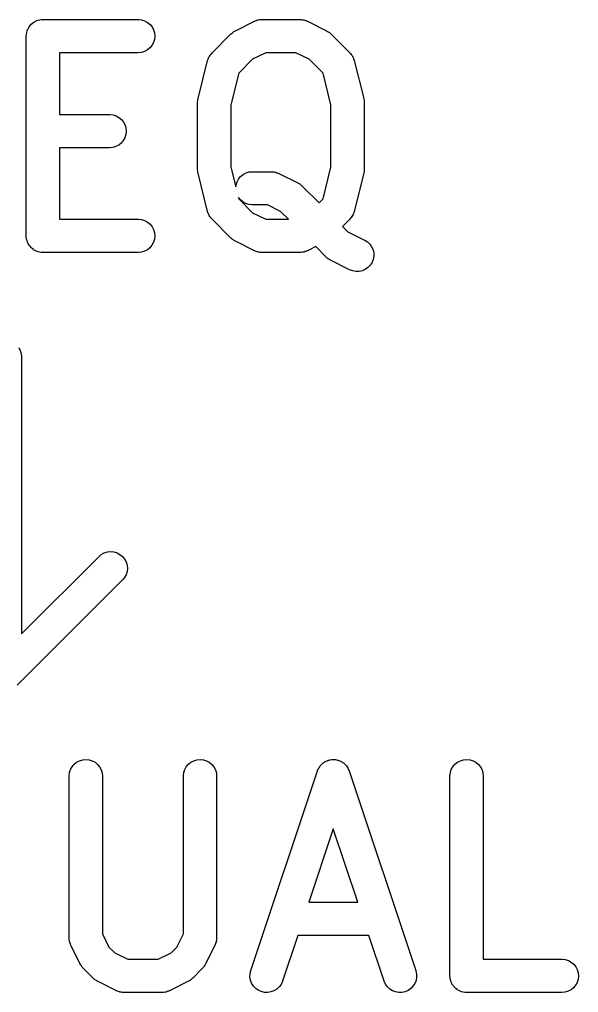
# Model space of a CAD drawing. Extents: x 1.2 to 20.5, y -8.3 to 2.7.
# Drawn here: x 17.759 to 18.089, y -6.001 to -5.425 of the extents above; entities that cross this region are included whole.
import ezdxf

# ---------------------------------------------------------------- set-up
doc = ezdxf.new("R2010")
doc.units = 0
doc.header["$MEASUREMENT"] = 0
doc.layers.add('BLACK', color=7, linetype='CONTINUOUS')

msp = doc.modelspace()

# ---------------------------------------------------------------- linework, layer by layer
at = {"layer": 'BLACK', "linetype": 'CONTINUOUS'}
for p, q in [((17.7635, -5.43144), (17.7639, -5.43063)), ((17.7639, -5.43063), (17.7643, -5.42982)), ((17.7643, -5.42982), (17.7644, -5.42979)), ((17.7644, -5.42976), (17.765, -5.42905)), ((17.7644, -5.42979), (17.7644, -5.42976)), ((17.765, -5.42905), (17.7656, -5.42834)), ((17.7656, -5.42829), (17.7663, -5.42771)), ((17.7656, -5.42831), (17.7656, -5.42829)), ((17.7656, -5.42834), (17.7656, -5.42831)), ((17.7663, -5.42771), (17.7671, -5.42712)), ((17.7671, -5.42708), (17.7679, -5.42666)), ((17.7671, -5.42711), (17.7671, -5.42708)), ((17.7671, -5.42712), (17.7671, -5.42711)), ((17.7679, -5.42666), (17.7687, -5.42622)), ((17.7687, -5.42622), (17.7688, -5.42621)), ((17.7688, -5.42619), (17.7697, -5.42593)), ((17.7688, -5.42621), (17.7688, -5.42619)), ((17.7697, -5.42593), (17.7706, -5.42567)), ((17.7706, -5.42566), (17.7707, -5.42565)), ((17.7706, -5.42567), (17.7706, -5.42566)), ((17.7707, -5.42565), (17.7716, -5.42557)), ((17.7716, -5.42557), (17.7725, -5.42548)), ((17.7725, -5.42548), (17.8287, -5.42548)), ((17.8287, -5.42548), (17.8289, -5.42548)), ((17.8289, -5.42548), (17.8308, -5.42569)), ((17.8308, -5.42569), (17.8326, -5.42627)), ((17.8326, -5.42627), (17.8343, -5.4272)), ((17.8343, -5.4272), (17.8358, -5.42843)), ((17.8358, -5.42843), (17.837, -5.42993)), ((17.837, -5.42993), (17.8379, -5.43163)), ((17.8862, -5.43214), (17.8975, -5.42652)), ((17.8975, -5.42652), (17.8976, -5.42646)), ((17.8976, -5.42646), (17.8978, -5.42636)), ((17.8978, -5.42636), (17.8981, -5.42622)), ((17.8981, -5.42622), (17.8987, -5.42603)), ((17.8987, -5.42603), (17.8994, -5.42579)), ((17.8994, -5.42579), (17.8997, -5.42575)), ((17.8997, -5.42575), (17.8999, -5.42567)), ((17.8999, -5.42567), (17.9006, -5.4256)), ((17.9006, -5.4256), (17.9013, -5.42549)), ((17.9013, -5.42549), (17.9016, -5.42551)), ((17.9016, -5.42551), (17.9019, -5.42548)), ((17.9019, -5.42548), (17.9244, -5.42548)), ((17.9244, -5.42548), (17.9245, -5.42548)), ((17.9245, -5.42548), (17.9248, -5.42551)), ((17.9248, -5.42551), (17.9251, -5.4255)), ((17.9251, -5.4255), (17.9257, -5.42562)), ((17.9257, -5.42562), (17.9264, -5.42569)), ((17.9264, -5.42569), (17.9267, -5.42578)), ((17.9267, -5.42578), (17.927, -5.42583)), ((17.927, -5.42583), (17.9276, -5.42607)), ((17.9276, -5.42607), (17.9282, -5.42627)), ((17.9282, -5.42627), (17.9285, -5.42641)), ((17.9285, -5.42641), (17.9288, -5.42652)), ((17.9288, -5.42652), (17.94, -5.43214)), ((17.7627, -5.43518), (17.7628, -5.43426)), ((17.7627, -5.43525), (17.7627, -5.43518)), ((17.7627, -5.43532), (17.7627, -5.43525)), ((17.7627, -5.43525), (17.7627, -5.43525)), ((17.7627, -5.43525), (17.7627, -5.43525)), ((17.7627, -5.55343), (17.7627, -5.43532)), ((17.7628, -5.43426), (17.7629, -5.43334)), ((17.7629, -5.43327), (17.7632, -5.43239)), ((17.7629, -5.43331), (17.7629, -5.43327)), ((17.7629, -5.43334), (17.7629, -5.43331)), ((17.7632, -5.43239), (17.7634, -5.43151)), ((17.7634, -5.43148), (17.7635, -5.43144)), ((17.7634, -5.43151), (17.7634, -5.43148)), ((17.8379, -5.43163), (17.8384, -5.43348)), ((17.8384, -5.43348), (17.8386, -5.43539)), ((17.8386, -5.43539), (17.8384, -5.4373)), ((17.8724, -5.44523), (17.8836, -5.43399)), ((17.8836, -5.43399), (17.8837, -5.43389)), ((17.8837, -5.43389), (17.8842, -5.43354)), ((17.8842, -5.43354), (17.8846, -5.43316)), ((17.8846, -5.43316), (17.8849, -5.43295)), ((17.8849, -5.43295), (17.8852, -5.43269)), ((17.8852, -5.43269), (17.8857, -5.43244)), ((17.8857, -5.43244), (17.8862, -5.43214)), ((17.94, -5.43214), (17.9401, -5.4322)), ((17.9401, -5.4322), (17.9406, -5.4325)), ((17.9406, -5.4325), (17.9411, -5.43277)), ((17.9411, -5.43277), (17.9414, -5.43303)), ((17.9414, -5.43303), (17.9417, -5.43325)), ((17.9417, -5.43325), (17.9421, -5.43363)), ((17.9421, -5.43363), (17.9426, -5.43399)), ((17.9426, -5.43399), (17.9538, -5.44523)), ((17.8369, -5.44082), (17.8357, -5.4423)), ((17.8378, -5.43913), (17.8369, -5.44082)), ((17.8384, -5.4373), (17.8378, -5.43913)), ((17.8287, -5.44516), (17.7823, -5.44516)), ((17.7823, -5.44516), (17.7823, -5.48172)), ((17.8307, -5.44498), (17.8287, -5.44516)), ((17.8325, -5.44442), (17.8307, -5.44498)), ((17.8342, -5.44352), (17.8325, -5.44442)), ((17.8357, -5.4423), (17.8342, -5.44352)), ((17.8704, -5.44815), (17.8705, -5.44787)), ((17.8705, -5.44787), (17.8709, -5.44731)), ((17.8709, -5.44731), (17.8712, -5.44672)), ((17.8712, -5.44672), (17.8714, -5.44649)), ((17.8714, -5.44649), (17.8715, -5.44624)), ((17.8715, -5.44624), (17.872, -5.44575)), ((17.872, -5.44575), (17.8724, -5.44523)), ((17.9042, -5.44516), (17.8964, -5.44903)), ((17.922, -5.44516), (17.9042, -5.44516)), ((17.9298, -5.44903), (17.922, -5.44516)), ((17.9538, -5.44523), (17.9539, -5.44533)), ((17.9539, -5.44533), (17.9543, -5.44585)), ((17.9543, -5.44585), (17.9548, -5.44635)), ((17.9548, -5.44635), (17.9549, -5.4466)), ((17.9549, -5.4466), (17.9551, -5.44683)), ((17.9551, -5.44683), (17.9554, -5.44742)), ((17.9554, -5.44742), (17.9558, -5.448)), ((17.8642, -5.4723), (17.8698, -5.44981)), ((17.8698, -5.44967), (17.8701, -5.44905)), ((17.8698, -5.44981), (17.8698, -5.44967)), ((17.8701, -5.44905), (17.8703, -5.44841)), ((17.8703, -5.44841), (17.8704, -5.44815)), ((17.8964, -5.44903), (17.8882, -5.45723)), ((17.938, -5.45723), (17.9298, -5.44903)), ((17.9558, -5.448), (17.9559, -5.44828)), ((17.9559, -5.44828), (17.956, -5.44854)), ((17.956, -5.44854), (17.9562, -5.44918)), ((17.9562, -5.44918), (17.9564, -5.44981)), ((17.9564, -5.44981), (17.962, -5.4723)), ((17.8882, -5.45723), (17.8836, -5.4759)), ((17.9426, -5.4759), (17.938, -5.45723)), ((17.8639, -5.4742), (17.864, -5.47343)), ((17.8639, -5.47438), (17.8639, -5.4742)), ((17.8639, -5.47455), (17.8639, -5.47438)), ((17.8639, -5.47469), (17.8639, -5.47455)), ((17.8639, -5.51406), (17.8639, -5.47469)), ((17.864, -5.47343), (17.8641, -5.47264)), ((17.8641, -5.47264), (17.8642, -5.47248)), ((17.8642, -5.47248), (17.8642, -5.4723)), ((17.8836, -5.4759), (17.8836, -5.51285)), ((17.9426, -5.51285), (17.9426, -5.4759)), ((17.962, -5.4723), (17.9621, -5.47244)), ((17.9621, -5.47244), (17.9621, -5.47261)), ((17.9621, -5.47261), (17.9621, -5.47278)), ((17.9621, -5.47278), (17.9622, -5.47356)), ((17.9622, -5.47356), (17.9623, -5.47434)), ((17.9623, -5.47434), (17.9623, -5.47452)), ((17.9623, -5.47452), (17.9623, -5.47469)), ((17.9623, -5.47469), (17.9623, -5.51406)), ((17.7823, -5.48172), (17.8119, -5.48172)), ((17.8119, -5.48172), (17.812, -5.48172)), ((17.812, -5.48172), (17.8139, -5.48194)), ((17.8139, -5.48194), (17.8157, -5.48252)), ((17.8157, -5.48252), (17.8174, -5.48344)), ((17.8174, -5.48344), (17.8189, -5.48468)), ((17.8189, -5.48468), (17.8201, -5.48617)), ((17.8201, -5.48617), (17.821, -5.48788)), ((17.821, -5.48788), (17.8215, -5.48972)), ((17.8215, -5.49354), (17.8209, -5.49538)), ((17.8215, -5.48972), (17.8217, -5.49163)), ((17.8217, -5.49163), (17.8215, -5.49354)), ((17.8173, -5.49976), (17.8156, -5.50066)), ((17.8188, -5.49855), (17.8173, -5.49976)), ((17.82, -5.49707), (17.8188, -5.49855)), ((17.8209, -5.49538), (17.82, -5.49707)), ((17.8119, -5.50141), (17.7823, -5.50141)), ((17.7823, -5.50141), (17.7823, -5.54359)), ((17.8138, -5.50122), (17.8119, -5.50141)), ((17.8156, -5.50066), (17.8138, -5.50122)), ((17.8639, -5.51424), (17.8639, -5.51406)), ((17.8639, -5.51441), (17.8639, -5.51424)), ((17.864, -5.51519), (17.8639, -5.51441)), ((17.8641, -5.51597), (17.864, -5.51519)), ((17.8641, -5.51614), (17.8641, -5.51597)), ((17.8642, -5.51631), (17.8641, -5.51614)), ((17.8642, -5.51645), (17.8642, -5.51631)), ((17.8698, -5.53895), (17.8642, -5.51645)), ((17.8836, -5.51285), (17.8865, -5.52444)), ((17.8908, -5.51711), (17.8925, -5.51621)), ((17.8925, -5.51621), (17.8943, -5.51565)), ((17.8943, -5.51565), (17.8962, -5.51547)), ((17.8962, -5.51547), (17.9075, -5.51547)), ((17.9075, -5.51547), (17.9076, -5.51547)), ((17.9076, -5.51547), (17.9079, -5.5155)), ((17.9079, -5.5155), (17.9082, -5.51549)), ((17.9082, -5.51549), (17.9089, -5.51561)), ((17.9089, -5.51561), (17.9095, -5.51568)), ((17.9095, -5.51568), (17.9098, -5.51577)), ((17.9098, -5.51577), (17.9101, -5.51582)), ((17.9101, -5.51582), (17.9107, -5.51606)), ((17.9107, -5.51606), (17.9114, -5.51626)), ((17.9114, -5.51626), (17.9116, -5.5164)), ((17.9116, -5.5164), (17.9119, -5.51651)), ((17.9119, -5.51651), (17.9231, -5.52213)), ((17.938, -5.53153), (17.9426, -5.51285)), ((17.962, -5.51645), (17.9564, -5.53895)), ((17.9621, -5.51611), (17.962, -5.51627)), ((17.962, -5.51627), (17.962, -5.51645)), ((17.9622, -5.51533), (17.9621, -5.51611)), ((17.9623, -5.51455), (17.9622, -5.51533)), ((17.9623, -5.51406), (17.9623, -5.5142)), ((17.9623, -5.5142), (17.9623, -5.51437)), ((17.9623, -5.51437), (17.9623, -5.51455)), ((17.8866, -5.52333), (17.8872, -5.5215)), ((17.8872, -5.5215), (17.8881, -5.51981)), ((17.8881, -5.51981), (17.8893, -5.51833)), ((17.8893, -5.51833), (17.8908, -5.51711)), ((17.9231, -5.52213), (17.9233, -5.52219)), ((17.9233, -5.52219), (17.9237, -5.52249)), ((17.9237, -5.52249), (17.9242, -5.52275)), ((17.9242, -5.52275), (17.9245, -5.52301)), ((17.8865, -5.52444), (17.8866, -5.52333)), ((17.9245, -5.52301), (17.9249, -5.52324)), ((17.9249, -5.52324), (17.9253, -5.52362)), ((17.9253, -5.52362), (17.9257, -5.52397)), ((17.9257, -5.52397), (17.9356, -5.53389)), ((17.8892, -5.5322), (17.8881, -5.53078)), ((17.8881, -5.53078), (17.8882, -5.53153)), ((17.8882, -5.53153), (17.8964, -5.53972)), ((17.8907, -5.53343), (17.8892, -5.5322)), ((17.8924, -5.53436), (17.8907, -5.53343)), ((17.9356, -5.53389), (17.938, -5.53153)), ((17.87, -5.53957), (17.8698, -5.53895)), ((17.8702, -5.54021), (17.87, -5.53957)), ((17.8942, -5.53494), (17.8924, -5.53436)), ((17.8961, -5.53515), (17.8942, -5.53494)), ((17.8962, -5.53515), (17.8961, -5.53515)), ((17.9052, -5.53515), (17.8962, -5.53515)), ((17.8964, -5.53972), (17.9042, -5.54359)), ((17.9129, -5.53902), (17.9052, -5.53515)), ((17.9175, -5.54359), (17.9129, -5.53902)), ((17.9561, -5.5397), (17.9559, -5.54034)), ((17.9564, -5.53908), (17.9561, -5.5397)), ((17.9564, -5.53895), (17.9564, -5.53908)), ((17.7823, -5.54359), (17.8287, -5.54359)), ((17.8287, -5.54359), (17.8289, -5.54359)), ((17.8289, -5.54359), (17.8308, -5.5438)), ((17.8308, -5.5438), (17.8326, -5.54438)), ((17.8326, -5.54438), (17.8343, -5.54531)), ((17.8343, -5.54531), (17.8358, -5.54654)), ((17.8704, -5.54048), (17.8702, -5.54021)), ((17.8705, -5.54075), (17.8704, -5.54048)), ((17.8708, -5.54133), (17.8705, -5.54075)), ((17.8711, -5.54192), (17.8708, -5.54133)), ((17.8713, -5.54215), (17.8711, -5.54192)), ((17.8714, -5.5424), (17.8713, -5.54215)), ((17.8719, -5.5429), (17.8714, -5.5424)), ((17.8723, -5.54342), (17.8719, -5.5429)), ((17.8724, -5.54352), (17.8723, -5.54342)), ((17.8836, -5.55477), (17.8724, -5.54352)), ((17.9042, -5.54359), (17.9175, -5.54359)), ((17.9538, -5.54352), (17.9495, -5.54781)), ((17.9542, -5.543), (17.9538, -5.54352)), ((17.9547, -5.54251), (17.9542, -5.543)), ((17.9548, -5.54226), (17.9547, -5.54251)), ((17.955, -5.54203), (17.9548, -5.54226)), ((17.9553, -5.54145), (17.955, -5.54203)), ((17.9557, -5.54088), (17.9553, -5.54145)), ((17.9558, -5.5406), (17.9557, -5.54088)), ((17.9559, -5.54034), (17.9558, -5.5406)), ((17.8358, -5.54654), (17.837, -5.54804)), ((17.837, -5.54804), (17.8379, -5.54974)), ((17.8379, -5.54974), (17.8384, -5.55159)), ((17.9495, -5.54781), (17.9527, -5.55097)), ((17.9527, -5.55097), (17.9625, -5.55588)), ((17.7627, -5.55435), (17.7627, -5.55343)), ((17.7628, -5.55528), (17.7627, -5.55435)), ((17.7628, -5.55531), (17.7628, -5.55528)), ((17.7628, -5.55534), (17.7628, -5.55531)), ((17.7631, -5.55623), (17.7628, -5.55534)), ((17.7634, -5.55712), (17.7631, -5.55623)), ((17.7634, -5.55715), (17.7634, -5.55712)), ((17.7634, -5.55718), (17.7634, -5.55715)), ((17.7638, -5.558), (17.7634, -5.55718)), ((17.8378, -5.55724), (17.8369, -5.55893)), ((17.8384, -5.55541), (17.8378, -5.55724)), ((17.8384, -5.55159), (17.8386, -5.5535)), ((17.8386, -5.5535), (17.8384, -5.55541)), ((17.8841, -5.55512), (17.8836, -5.55477)), ((17.8845, -5.5555), (17.8841, -5.55512)), ((17.8848, -5.55573), (17.8845, -5.5555)), ((17.8851, -5.55599), (17.8848, -5.55573)), ((17.8856, -5.55625), (17.8851, -5.55599)), ((17.8861, -5.55655), (17.8856, -5.55625)), ((17.8862, -5.55661), (17.8861, -5.55655)), ((17.8975, -5.56223), (17.8862, -5.55661)), ((17.9625, -5.55588), (17.9626, -5.55594)), ((17.9626, -5.55594), (17.9642, -5.55698)), ((17.9642, -5.55698), (17.9656, -5.55832)), ((17.7643, -5.55882), (17.7638, -5.558)), ((17.7643, -5.55885), (17.7643, -5.55882)), ((17.7643, -5.55888), (17.7643, -5.55885)), ((17.7649, -5.5596), (17.7643, -5.55888)), ((17.7655, -5.56032), (17.7649, -5.5596)), ((17.7655, -5.56034), (17.7655, -5.56032)), ((17.7655, -5.56037), (17.7655, -5.56034)), ((17.7662, -5.56096), (17.7655, -5.56037)), ((17.7669, -5.56155), (17.7662, -5.56096)), ((17.767, -5.56157), (17.7669, -5.56155)), ((17.767, -5.56159), (17.767, -5.56157)), ((17.7678, -5.56203), (17.767, -5.56159)), ((17.7686, -5.56248), (17.7678, -5.56203)), ((17.7687, -5.56249), (17.7686, -5.56248)), ((17.7687, -5.5625), (17.7687, -5.56249)), ((17.7696, -5.56278), (17.7687, -5.5625)), ((17.7705, -5.56306), (17.7696, -5.56278)), ((17.8325, -5.56253), (17.8307, -5.56309)), ((17.8342, -5.56163), (17.8325, -5.56253)), ((17.8357, -5.56041), (17.8342, -5.56163)), ((17.8369, -5.55893), (17.8357, -5.56041)), ((17.8977, -5.56234), (17.8975, -5.56223)), ((17.898, -5.56248), (17.8977, -5.56234)), ((17.8986, -5.56268), (17.898, -5.56248)), ((17.8992, -5.56292), (17.8986, -5.56268)), ((17.8995, -5.56297), (17.8992, -5.56292)), ((17.8998, -5.56306), (17.8995, -5.56297)), ((17.9265, -5.563), (17.9263, -5.56309)), ((17.9268, -5.56296), (17.9265, -5.563)), ((17.9275, -5.56273), (17.9268, -5.56296)), ((17.9281, -5.56253), (17.9275, -5.56273)), ((17.9284, -5.56239), (17.9281, -5.56253)), ((17.9286, -5.56229), (17.9284, -5.56239)), ((17.9288, -5.56223), (17.9286, -5.56229)), ((17.9337, -5.55978), (17.9288, -5.56223)), ((17.9399, -5.56601), (17.9337, -5.55978)), ((17.9656, -5.55832), (17.9667, -5.5599)), ((17.9667, -5.5599), (17.9675, -5.56166)), ((17.9675, -5.56166), (17.9679, -5.56354)), ((17.7705, -5.56307), (17.7705, -5.56306)), ((17.7705, -5.56306), (17.7705, -5.56306)), ((17.7714, -5.56317), (17.7705, -5.56307)), ((17.7724, -5.56327), (17.7714, -5.56317)), ((17.7725, -5.56327), (17.7724, -5.56327)), ((17.7724, -5.56327), (17.7724, -5.56327)), ((17.7724, -5.56327), (17.7724, -5.56327)), ((17.7724, -5.56327), (17.7724, -5.56327)), ((17.8287, -5.56327), (17.7725, -5.56327)), ((17.8307, -5.56309), (17.8287, -5.56327)), ((17.9005, -5.56313), (17.8998, -5.56306)), ((17.9011, -5.56325), (17.9005, -5.56313)), ((17.9014, -5.56324), (17.9011, -5.56325)), ((17.9017, -5.56327), (17.9014, -5.56324)), ((17.9019, -5.56327), (17.9017, -5.56327)), ((17.9244, -5.56327), (17.9019, -5.56327)), ((17.9246, -5.56325), (17.9244, -5.56327)), ((17.9249, -5.56326), (17.9246, -5.56325)), ((17.9256, -5.56315), (17.9249, -5.56326)), ((17.9263, -5.56309), (17.9256, -5.56315)), ((17.9403, -5.56637), (17.9399, -5.56601)), ((17.9407, -5.56675), (17.9403, -5.56637)), ((17.9411, -5.56697), (17.9407, -5.56675)), ((17.9414, -5.56723), (17.9411, -5.56697)), ((17.9419, -5.5675), (17.9414, -5.56723)), ((17.9423, -5.5678), (17.9419, -5.5675)), ((17.9424, -5.56786), (17.9423, -5.5678)), ((17.9537, -5.57348), (17.9424, -5.56786)), ((17.9676, -5.56735), (17.9669, -5.56914)), ((17.9679, -5.56546), (17.9676, -5.56735)), ((17.9679, -5.56354), (17.9679, -5.56546)), ((17.9555, -5.57417), (17.9537, -5.57348)), ((17.9574, -5.5745), (17.9555, -5.57417)), ((17.9593, -5.57445), (17.9574, -5.5745)), ((17.9612, -5.57403), (17.9593, -5.57445)), ((17.9629, -5.57325), (17.9612, -5.57403)), ((17.9645, -5.57215), (17.9629, -5.57325)), ((17.9658, -5.57076), (17.9645, -5.57215)), ((17.9669, -5.56914), (17.9658, -5.57076)), ((17.7582, -5.61951), (17.7591, -5.62122)), ((17.7591, -5.62122), (17.7597, -5.62307)), ((17.7597, -5.62307), (17.7598, -5.62452)), ((17.7598, -5.62452), (17.7598, -5.78874)), ((17.807, -5.74178), (17.8087, -5.74086)), ((17.8087, -5.74086), (17.8106, -5.7403)), ((17.8106, -5.7403), (17.8125, -5.74011)), ((17.8125, -5.74011), (17.8144, -5.7403)), ((17.8144, -5.7403), (17.8163, -5.74086)), ((17.8163, -5.74086), (17.818, -5.74178)), ((17.7598, -5.78874), (17.8059, -5.7427)), ((17.8059, -5.7427), (17.807, -5.74178)), ((17.818, -5.74178), (17.8195, -5.74301)), ((17.8195, -5.74301), (17.8207, -5.74451)), ((17.8207, -5.74451), (17.8216, -5.74622)), ((17.8216, -5.74622), (17.8222, -5.74807)), ((17.8222, -5.75193), (17.8216, -5.75378)), ((17.8222, -5.74807), (17.8224, -5.75)), ((17.8224, -5.75), (17.8222, -5.75193)), ((17.8198, -5.75662), (17.7573, -5.81912)), ((17.8207, -5.75549), (17.8198, -5.75662)), ((17.8216, -5.75378), (17.8207, -5.75549)), ((17.7888, -5.86894), (17.7897, -5.86726)), ((17.7897, -5.86726), (17.7909, -5.86579)), ((17.7909, -5.86579), (17.7924, -5.86458)), ((17.7924, -5.86458), (17.7941, -5.86369)), ((17.7941, -5.86369), (17.796, -5.86315)), ((17.796, -5.86315), (17.7979, -5.86298)), ((17.7979, -5.86298), (17.7998, -5.86318)), ((17.7998, -5.86318), (17.8016, -5.86375)), ((17.8016, -5.86375), (17.8033, -5.86466)), ((17.8033, -5.86466), (17.8048, -5.86589)), ((17.8048, -5.86589), (17.806, -5.86737)), ((17.806, -5.86737), (17.8069, -5.86907)), ((17.8563, -5.86894), (17.8572, -5.86726)), ((17.8572, -5.86726), (17.8584, -5.86579)), ((17.8584, -5.86579), (17.8599, -5.86458)), ((17.8599, -5.86458), (17.8616, -5.86369)), ((17.8616, -5.86369), (17.8635, -5.86315)), ((17.8635, -5.86315), (17.8654, -5.86298)), ((17.8654, -5.86298), (17.8673, -5.86318)), ((17.8673, -5.86318), (17.8691, -5.86375)), ((17.8691, -5.86375), (17.8708, -5.86466)), ((17.8708, -5.86466), (17.8723, -5.86589)), ((17.8723, -5.86589), (17.8735, -5.86737)), ((17.8735, -5.86737), (17.8744, -5.86907)), ((17.9354, -5.86809), (17.9356, -5.86783)), ((17.9356, -5.86783), (17.936, -5.86728)), ((17.936, -5.86728), (17.9363, -5.86671)), ((17.9363, -5.86671), (17.9365, -5.86651)), ((17.9365, -5.86651), (17.9367, -5.86628)), ((17.9367, -5.86628), (17.9372, -5.86582)), ((17.9372, -5.86582), (17.9377, -5.86533)), ((17.9377, -5.86533), (17.9379, -5.86517)), ((17.9379, -5.86517), (17.9381, -5.86498)), ((17.9381, -5.86498), (17.9387, -5.86462)), ((17.9387, -5.86462), (17.9392, -5.86423)), ((17.9392, -5.86423), (17.9395, -5.86412)), ((17.9395, -5.86412), (17.9397, -5.86397)), ((17.9397, -5.86397), (17.9404, -5.86373)), ((17.9404, -5.86373), (17.941, -5.86346)), ((17.941, -5.86346), (17.9413, -5.8634)), ((17.9413, -5.8634), (17.9415, -5.8633)), ((17.9415, -5.8633), (17.9422, -5.86319)), ((17.9422, -5.86319), (17.9429, -5.86305)), ((17.9429, -5.86305), (17.9431, -5.86304)), ((17.9431, -5.86304), (17.9434, -5.863)), ((17.9434, -5.863), (17.9441, -5.86302)), ((17.9441, -5.86302), (17.9448, -5.86301)), ((17.9448, -5.86301), (17.9451, -5.86306)), ((17.9451, -5.86306), (17.9453, -5.86307)), ((17.9453, -5.86307), (17.946, -5.86322)), ((17.946, -5.86322), (17.9467, -5.86334)), ((17.9467, -5.86334), (17.9469, -5.86344)), ((17.9469, -5.86344), (17.9472, -5.86351)), ((17.9472, -5.86351), (17.9478, -5.86379)), ((17.9478, -5.86379), (17.9485, -5.86403)), ((17.9485, -5.86403), (17.9487, -5.86418)), ((17.9487, -5.86418), (17.949, -5.8643)), ((17.949, -5.8643), (17.9495, -5.8647)), ((17.9495, -5.8647), (17.9501, -5.86506)), ((17.9501, -5.86506), (17.9503, -5.86525)), ((17.9503, -5.86525), (17.9505, -5.86542)), ((17.9505, -5.86542), (17.951, -5.86592)), ((17.951, -5.86592), (17.9515, -5.86638)), ((17.9515, -5.86638), (17.9516, -5.86661)), ((17.9516, -5.86661), (17.9518, -5.86682)), ((17.9518, -5.86682), (17.9522, -5.8674)), ((17.9522, -5.8674), (17.9526, -5.86795)), ((17.9526, -5.86795), (17.9527, -5.86821)), ((18.0137, -5.86894), (18.0147, -5.86726)), ((18.0147, -5.86726), (18.0159, -5.86579)), ((18.0159, -5.86579), (18.0174, -5.86458)), ((18.0174, -5.86458), (18.0191, -5.86369)), ((18.0191, -5.86369), (18.0209, -5.86315)), ((18.0209, -5.86315), (18.0228, -5.86298)), ((18.0228, -5.86298), (18.0248, -5.86318)), ((18.0248, -5.86318), (18.0266, -5.86375)), ((18.0266, -5.86375), (18.0283, -5.86466)), ((18.0283, -5.86466), (18.0298, -5.86589)), ((18.0298, -5.86589), (18.031, -5.86737)), ((18.031, -5.86737), (18.0319, -5.86907)), ((17.788, -5.87268), (17.7882, -5.87077)), ((17.788, -5.87282), (17.788, -5.87268)), ((17.788, -5.96843), (17.788, -5.87282)), ((17.7882, -5.87077), (17.7888, -5.86894)), ((17.8069, -5.86907), (17.8075, -5.87091)), ((17.8075, -5.87091), (17.8076, -5.87282)), ((17.8076, -5.87282), (17.8076, -5.96611)), ((17.8555, -5.87268), (17.8557, -5.87077)), ((17.8555, -5.87282), (17.8555, -5.87268)), ((17.8555, -5.96611), (17.8555, -5.87282)), ((17.8557, -5.87077), (17.8563, -5.86894)), ((17.8744, -5.86907), (17.875, -5.87091)), ((17.875, -5.87091), (17.8751, -5.87282)), ((17.8751, -5.87282), (17.8751, -5.96843)), ((17.8953, -5.98782), (17.9347, -5.86971)), ((17.9347, -5.86958), (17.935, -5.86896)), ((17.9347, -5.86971), (17.9347, -5.86958)), ((17.935, -5.86896), (17.9353, -5.86833)), ((17.9353, -5.86833), (17.9354, -5.86809)), ((17.9527, -5.86821), (17.9529, -5.86845)), ((17.9529, -5.86845), (17.9531, -5.86909)), ((17.9531, -5.86909), (17.9534, -5.86971)), ((17.9534, -5.86971), (17.9927, -5.98782)), ((18.0129, -5.87268), (18.0132, -5.87077)), ((18.0129, -5.87282), (18.0129, -5.87268)), ((18.0129, -5.99093), (18.0129, -5.87282)), ((18.0132, -5.87077), (18.0137, -5.86894)), ((18.0319, -5.86907), (18.0324, -5.87091)), ((18.0324, -5.87091), (18.0326, -5.87282)), ((18.0326, -5.87282), (18.0326, -5.98109)), ((17.944, -5.90395), (17.9296, -5.94734)), ((17.9585, -5.94734), (17.944, -5.90395)), ((17.9296, -5.94734), (17.9585, -5.94734)), ((17.788, -5.96872), (17.788, -5.96843)), ((17.788, -5.96901), (17.788, -5.96872)), ((17.7881, -5.96968), (17.788, -5.96901)), ((17.7882, -5.97035), (17.7881, -5.96968)), ((17.7882, -5.97062), (17.7882, -5.97035)), ((17.7883, -5.97091), (17.7882, -5.97062)), ((17.7885, -5.97154), (17.7883, -5.97091)), ((17.8076, -5.96611), (17.8115, -5.97385)), ((17.8516, -5.97385), (17.8555, -5.96611)), ((17.8748, -5.97104), (17.8745, -5.97167)), ((17.8749, -5.97048), (17.8748, -5.97076)), ((17.8748, -5.97076), (17.8748, -5.97104)), ((17.875, -5.96981), (17.8749, -5.97048)), ((17.8751, -5.96915), (17.875, -5.96981)), ((17.8751, -5.96843), (17.8751, -5.96857)), ((17.8751, -5.96857), (17.8751, -5.96886)), ((17.8751, -5.96886), (17.8751, -5.96915)), ((17.923, -5.96703), (17.914, -5.99404)), ((17.9651, -5.96703), (17.923, -5.96703)), ((17.9741, -5.99404), (17.9651, -5.96703)), ((17.7887, -5.97218), (17.7885, -5.97154)), ((17.7888, -5.97244), (17.7887, -5.97218)), ((17.7889, -5.97271), (17.7888, -5.97244)), ((17.789, -5.97284), (17.7889, -5.97271)), ((17.7946, -5.98408), (17.789, -5.97284)), ((17.8115, -5.97385), (17.8149, -5.97722)), ((17.8149, -5.97722), (17.8226, -5.98109)), ((17.8405, -5.98109), (17.8482, -5.97722)), ((17.8482, -5.97722), (17.8516, -5.97385)), ((17.8741, -5.97284), (17.8685, -5.98408)), ((17.8742, -5.97256), (17.8741, -5.97284)), ((17.8743, -5.97231), (17.8742, -5.97256)), ((17.8745, -5.97167), (17.8743, -5.97231)), ((17.8226, -5.98109), (17.8405, -5.98109)), ((18.0326, -5.98109), (18.079, -5.98109)), ((18.079, -5.98109), (18.0792, -5.98109)), ((18.0792, -5.98109), (18.0811, -5.9813)), ((18.0811, -5.9813), (18.0829, -5.98188)), ((18.0829, -5.98188), (18.0846, -5.98281)), ((18.0846, -5.98281), (18.0861, -5.98404)), ((17.7949, -5.98455), (17.7946, -5.98408)), ((17.7952, -5.98504), (17.7949, -5.98455)), ((17.7954, -5.98536), (17.7952, -5.98504)), ((17.7956, -5.98571), (17.7954, -5.98536)), ((17.796, -5.98611), (17.7956, -5.98571)), ((17.7964, -5.98654), (17.796, -5.98611)), ((17.7965, -5.98664), (17.7964, -5.98654)), ((17.8021, -5.99227), (17.7965, -5.98664)), ((17.8666, -5.98664), (17.861, -5.99227)), ((17.867, -5.98621), (17.8666, -5.98664)), ((17.8674, -5.98582), (17.867, -5.98621)), ((17.8676, -5.98547), (17.8674, -5.98582)), ((17.8679, -5.98516), (17.8676, -5.98547)), ((17.8681, -5.98467), (17.8679, -5.98516)), ((17.8684, -5.98421), (17.8681, -5.98467)), ((17.8685, -5.98408), (17.8684, -5.98421)), ((17.8949, -5.98969), (17.8953, -5.98782)), ((17.9927, -5.98782), (17.9928, -5.98795)), ((17.9928, -5.98795), (17.9932, -5.98983)), ((18.0861, -5.98404), (18.0873, -5.98554)), ((18.0873, -5.98554), (18.0881, -5.98724)), ((18.0881, -5.98724), (18.0887, -5.98909)), ((17.8025, -5.99262), (17.8021, -5.99227)), ((17.8029, -5.993), (17.8025, -5.99262)), ((17.8033, -5.99323), (17.8029, -5.993)), ((17.8036, -5.99349), (17.8033, -5.99323)), ((17.8041, -5.99375), (17.8036, -5.99349)), ((17.8045, -5.99405), (17.8041, -5.99375)), ((17.8047, -5.99411), (17.8045, -5.99405)), ((17.8159, -5.99973), (17.8047, -5.99411)), ((17.8585, -5.99411), (17.8472, -5.99973)), ((17.8589, -5.99382), (17.8585, -5.99411)), ((17.8594, -5.99356), (17.8589, -5.99382)), ((17.8597, -5.99331), (17.8594, -5.99356)), ((17.8601, -5.99309), (17.8597, -5.99331)), ((17.8605, -5.99271), (17.8601, -5.99309)), ((17.8609, -5.99236), (17.8605, -5.99271)), ((17.861, -5.99227), (17.8609, -5.99236)), ((17.8948, -5.99161), (17.8949, -5.98969)), ((17.8952, -5.99351), (17.8948, -5.99161)), ((17.8958, -5.9953), (17.8952, -5.99351)), ((17.914, -5.99417), (17.9132, -5.99592)), ((17.914, -5.99404), (17.914, -5.99417)), ((17.9749, -5.9958), (17.9741, -5.99404)), ((17.9929, -5.99364), (17.9922, -5.99542)), ((17.9932, -5.99175), (17.9929, -5.99364)), ((17.9932, -5.98983), (17.9932, -5.99175)), ((18.013, -5.99185), (18.0129, -5.99093)), ((18.0131, -5.99278), (18.013, -5.99185)), ((18.0131, -5.99281), (18.0131, -5.99278)), ((18.0131, -5.99284), (18.0131, -5.99281)), ((18.0134, -5.99373), (18.0131, -5.99284)), ((18.0137, -5.99462), (18.0134, -5.99373)), ((18.0887, -5.99291), (18.0881, -5.99474)), ((18.0887, -5.98909), (18.0889, -5.991)), ((18.0889, -5.991), (18.0887, -5.99291)), ((17.8162, -5.99984), (17.8159, -5.99973)), ((17.8164, -5.99998), (17.8162, -5.99984)), ((17.8171, -6.00018), (17.8164, -5.99998)), ((17.8177, -6.00042), (17.8171, -6.00018)), ((17.8459, -6.00023), (17.8453, -6.00046)), ((17.8466, -6.00003), (17.8459, -6.00023)), ((17.8468, -5.99989), (17.8466, -6.00003)), ((17.8471, -5.99979), (17.8468, -5.99989)), ((17.8472, -5.99973), (17.8471, -5.99979)), ((17.8969, -5.99693), (17.8958, -5.9953)), ((17.8982, -5.99833), (17.8969, -5.99693)), ((17.8997, -5.99945), (17.8982, -5.99833)), ((17.9015, -6.00025), (17.8997, -5.99945)), ((17.9034, -6.00069), (17.9015, -6.00025)), ((17.909, -5.99978), (17.9072, -6.00045)), ((17.9106, -5.99877), (17.909, -5.99978)), ((17.912, -5.99747), (17.9106, -5.99877)), ((17.9132, -5.99592), (17.912, -5.99747)), ((17.976, -5.99737), (17.9749, -5.9958)), ((17.9774, -5.99869), (17.976, -5.99737)), ((17.979, -5.99972), (17.9774, -5.99869)), ((17.9808, -6.00041), (17.979, -5.99972)), ((17.9882, -5.99952), (17.9865, -6.00029)), ((17.9898, -5.99842), (17.9882, -5.99952)), ((17.9911, -5.99704), (17.9898, -5.99842)), ((17.9922, -5.99542), (17.9911, -5.99704)), ((18.0137, -5.99465), (18.0137, -5.99462)), ((18.0137, -5.99468), (18.0137, -5.99465)), ((18.0141, -5.9955), (18.0137, -5.99468)), ((18.0145, -5.99632), (18.0141, -5.9955)), ((18.0146, -5.99635), (18.0145, -5.99632)), ((18.0146, -5.99638), (18.0146, -5.99635)), ((18.0152, -5.9971), (18.0146, -5.99638)), ((18.0157, -5.99782), (18.0152, -5.9971)), ((18.0158, -5.99784), (18.0157, -5.99782)), ((18.0158, -5.99787), (18.0158, -5.99784)), ((18.0165, -5.99846), (18.0158, -5.99787)), ((18.0172, -5.99905), (18.0165, -5.99846)), ((18.0172, -5.99907), (18.0172, -5.99905)), ((18.0173, -5.99909), (18.0172, -5.99907)), ((18.0181, -5.99953), (18.0173, -5.99909)), ((18.0189, -5.99998), (18.0181, -5.99953)), ((18.0189, -5.99999), (18.0189, -5.99998)), ((18.019, -6), (18.0189, -5.99999)), ((18.0198, -6.00028), (18.019, -6)), ((18.0828, -6.00003), (18.0809, -6.00059)), ((18.0845, -5.99913), (18.0828, -6.00003)), ((18.086, -5.99791), (18.0845, -5.99913)), ((18.0872, -5.99643), (18.086, -5.99791)), ((18.0881, -5.99474), (18.0872, -5.99643)), ((17.818, -6.00047), (17.8177, -6.00042)), ((17.8183, -6.00056), (17.818, -6.00047)), ((17.8189, -6.00063), (17.8183, -6.00056)), ((17.8196, -6.00075), (17.8189, -6.00063)), ((17.8199, -6.00074), (17.8196, -6.00075)), ((17.8202, -6.00077), (17.8199, -6.00074)), ((17.8203, -6.00077), (17.8202, -6.00077)), ((17.8428, -6.00077), (17.8203, -6.00077)), ((17.8431, -6.00075), (17.8428, -6.00077)), ((17.8434, -6.00076), (17.8431, -6.00075)), ((17.844, -6.00065), (17.8434, -6.00076)), ((17.8447, -6.00059), (17.844, -6.00065)), ((17.845, -6.0005), (17.8447, -6.00059)), ((17.8453, -6.00046), (17.845, -6.0005)), ((17.9053, -6.00075), (17.9034, -6.00069)), ((17.9072, -6.00045), (17.9053, -6.00075)), ((17.9827, -6.00074), (17.9808, -6.00041)), ((17.9846, -6.0007), (17.9827, -6.00074)), ((17.9865, -6.00029), (17.9846, -6.0007)), ((18.0207, -6.00056), (18.0198, -6.00028)), ((18.0208, -6.00056), (18.0207, -6.00056)), ((18.0208, -6.00057), (18.0208, -6.00056)), ((18.0217, -6.00067), (18.0208, -6.00057)), ((18.0226, -6.00077), (18.0217, -6.00067)), ((18.0227, -6.00077), (18.0226, -6.00077)), ((18.0228, -6.00077), (18.0227, -6.00077)), ((18.0227, -6.00077), (18.0227, -6.00077)), ((18.0227, -6.00077), (18.0227, -6.00077)), ((18.079, -6.00077), (18.0228, -6.00077)), ((18.0809, -6.00059), (18.079, -6.00077))]:
    msp.add_line(p, q, dxfattribs=at)

doc.saveas('drawing.dxf')
